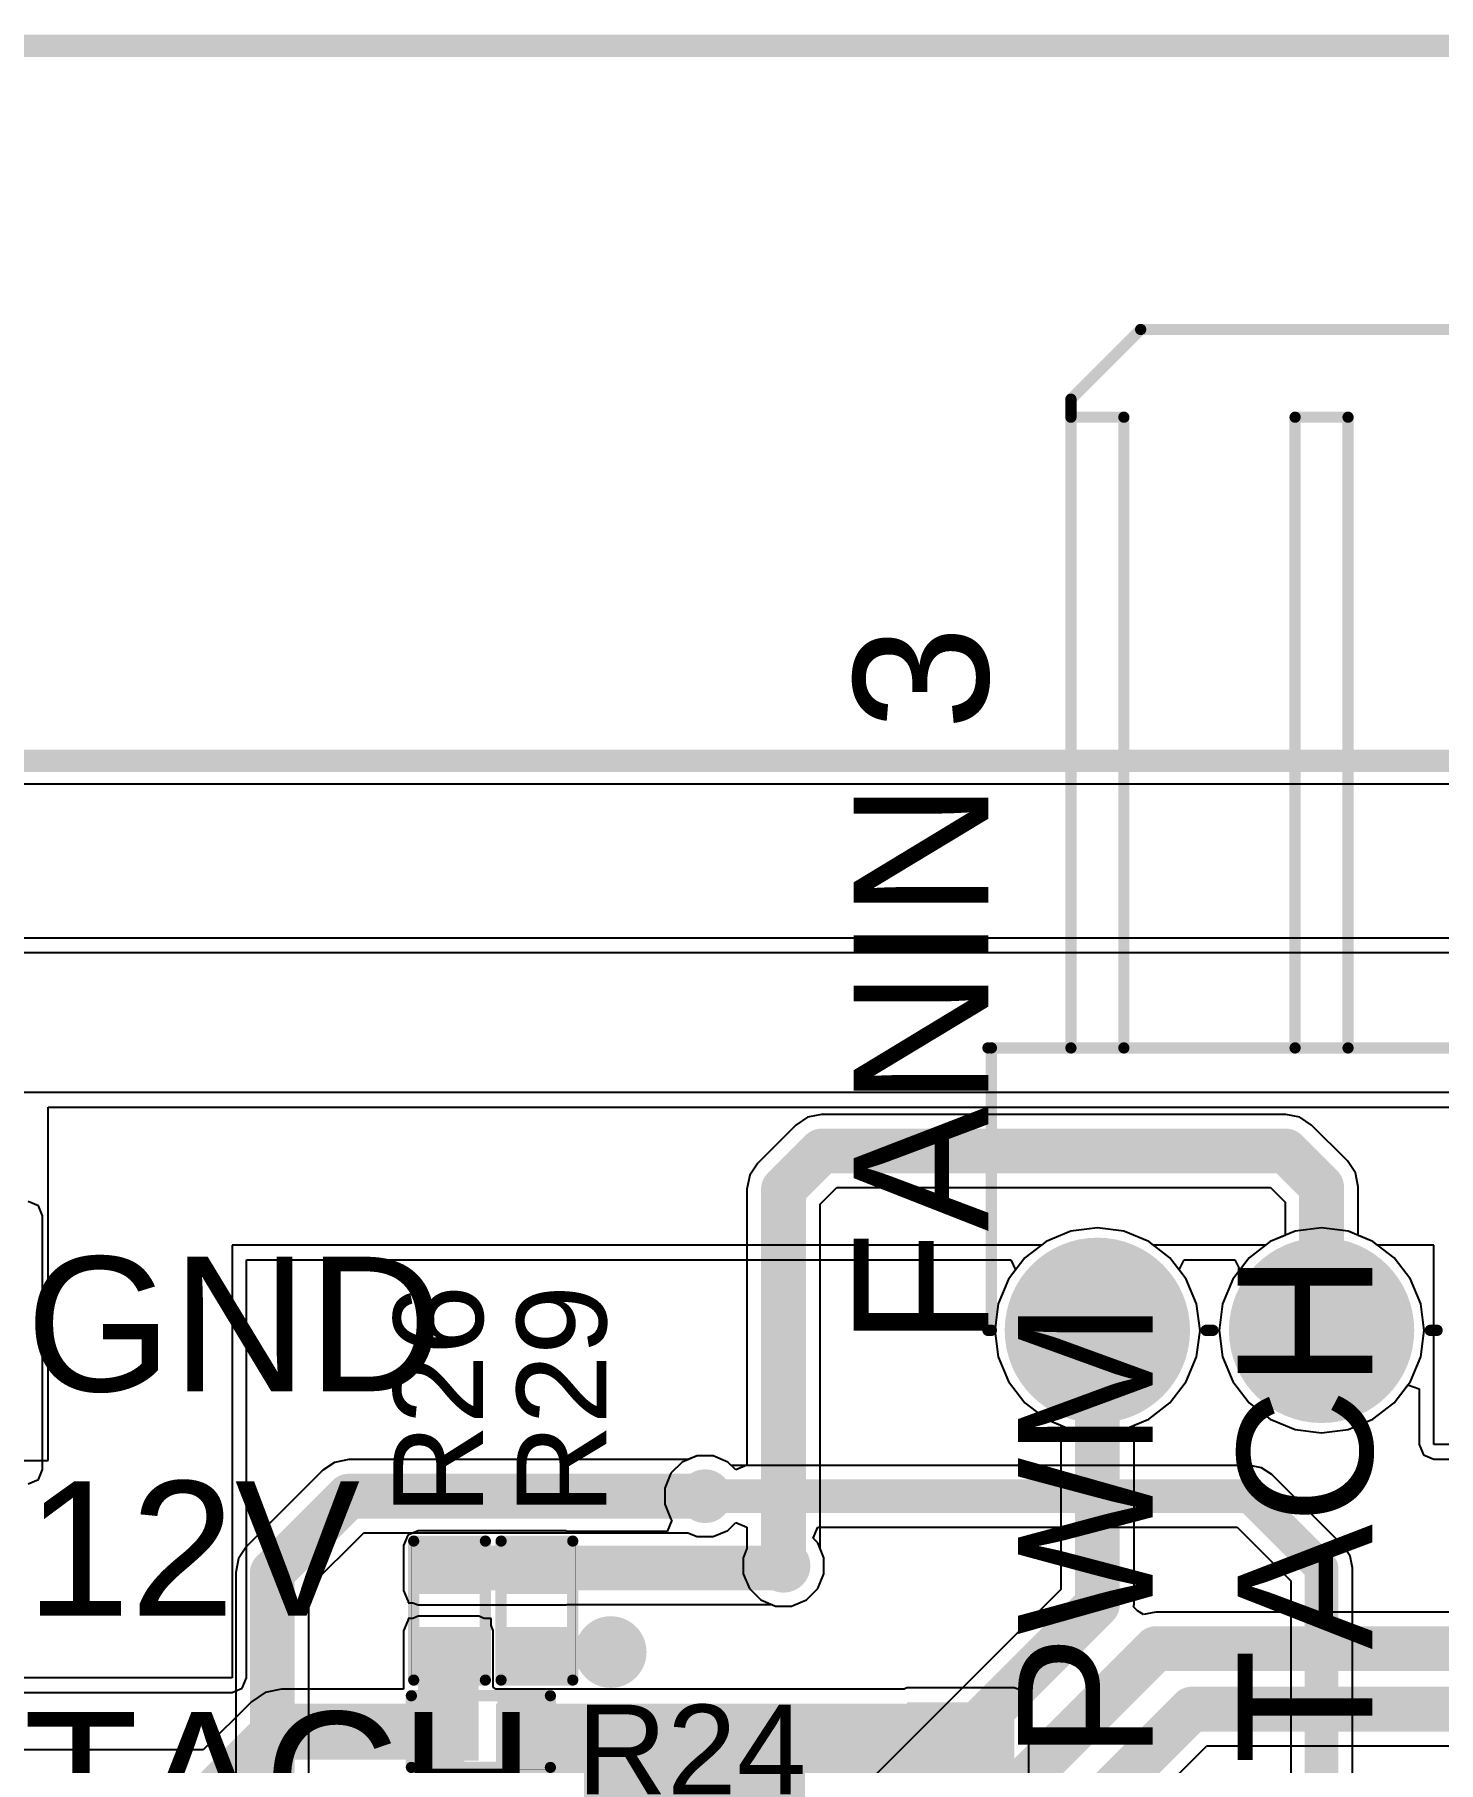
# Model space of a CAD drawing. Header units: millimetres. Extents: x -6.2 to 75.6, y -2 to 69.2.
# Drawn here: x 11.02 to 26.93, y 49.03 to 68.61 of the extents above; entities that cross this region are included whole.
import ezdxf

# ---------------------------------------------------------------- set-up
doc = ezdxf.new("R2010")
doc.units = ezdxf.units.MM
for name, color, linetype in [('BottomLayer', 5, 'Continuous'), ('BottomSolder', 6, 'Continuous'), ('Mechanical1', 6, 'Continuous'), ('Mechanical2', 216, 'Continuous'), ('MultiLayer', 9, 'Continuous'), ('PadHoleLayer', 156, 'Continuous'), ('TopLayer', 1, 'Continuous'), ('TopOverlay', 2, 'Continuous'), ('TopPaste', 8, 'Continuous'), ('TopSolder', 216, 'Continuous'), ('ViaHoleLayer', 16, 'Continuous')]:
    doc.layers.add(name, color=color, linetype=linetype)
doc.styles.add('Arial', font='', dxfattribs={"height": 0.2})
doc.styles.get('Arial').set_extended_font_data('Arial')

# ---------------------------------------------------------------- blocks, each defined once
blk = doc.blocks.new('R___0402_8')
at = {"layer": 'TopLayer'}
for points in [[(-0.699, -0.318), (-0.699, 0.318), (-0.241, 0.318), (-0.241, -0.318)], [(0.241, -0.318), (0.241, 0.318), (0.699, 0.318), (0.699, -0.318)]]:
    blk.add_hatch(color=1, dxfattribs=at).paths.add_polyline_path(points)
at = {"layer": 'TopPaste'}
for points in [[(-0.699, -0.318), (-0.699, 0.318), (-0.241, 0.318), (-0.241, -0.318)], [(0.241, -0.318), (0.241, 0.318), (0.699, 0.318), (0.699, -0.318)]]:
    blk.add_hatch(color=8, dxfattribs=at).paths.add_polyline_path(points)
at = {"layer": 'TopSolder'}
for points in [[(-0.754, -0.373), (-0.754, 0.373), (-0.186, 0.373), (-0.186, -0.373)], [(0.186, -0.373), (0.186, 0.373), (0.754, 0.373), (0.754, -0.373)]]:
    blk.add_hatch(color=216, dxfattribs=at).paths.add_polyline_path(points)
at = {"layer": 'TopOverlay'}
for points, const_width in [([(-0.787, 0.406), (0.787, 0.406)], 0.127), ([(-0.787, 0.406), (-0.787, -0.406)], 0.127), ([(0.787, 0.406), (0.787, -0.406)], 0.127), ([(-0.787, -0.406), (0.787, -0.406)], 0.127), ([(-0.813, -0.432), (0.813, -0.432)], 0.00323)]:
    blk.add_lwpolyline(points, dxfattribs=dict(at, const_width=const_width))
for points, const_width in [([(-0.819, 0.406, 1), (-0.756, 0.406, 1)], 0.0635), ([(-0.819, 0.406, 1), (-0.756, 0.406, 1)], 0.0635), ([(0.756, 0.406, 1), (0.819, 0.406, 1)], 0.0635), ([(0.756, 0.406, 1), (0.819, 0.406, 1)], 0.0635), ([(-0.819, -0.406, 1), (-0.756, -0.406, 1)], 0.0635), ([(-0.819, -0.406, 1), (-0.756, -0.406, 1)], 0.0635), ([(0.756, -0.406, 1), (0.819, -0.406, 1)], 0.0635), ([(0.756, -0.406, 1), (0.819, -0.406, 1)], 0.0635), ([(-0.814, -0.432, 1), (-0.812, -0.432, 1)], 0.00161), ([(0.812, -0.432, 1), (0.814, -0.432, 1)], 0.00161)]:
    blk.add_lwpolyline(points, format="xyb", close=True, dxfattribs=dict(at, const_width=const_width))
blk = doc.blocks.new('R___0402_11')
at = {"layer": 'TopLayer'}
for points in [[(-0.699, -0.318), (-0.699, 0.317), (-0.241, 0.317), (-0.241, -0.318)], [(0.241, -0.318), (0.241, 0.317), (0.699, 0.317), (0.699, -0.318)]]:
    blk.add_hatch(color=1, dxfattribs=at).paths.add_polyline_path(points)
at = {"layer": 'TopPaste'}
for points in [[(-0.699, -0.318), (-0.699, 0.317), (-0.241, 0.317), (-0.241, -0.318)], [(0.241, -0.318), (0.241, 0.317), (0.699, 0.317), (0.699, -0.318)]]:
    blk.add_hatch(color=8, dxfattribs=at).paths.add_polyline_path(points)
at = {"layer": 'TopSolder'}
for points in [[(-0.754, -0.373), (-0.754, 0.373), (-0.186, 0.373), (-0.186, -0.373)], [(0.186, -0.373), (0.186, 0.373), (0.754, 0.373), (0.754, -0.373)]]:
    blk.add_hatch(color=216, dxfattribs=at).paths.add_polyline_path(points)
at = {"layer": 'TopOverlay'}
for points, const_width in [([(0.787, 0.406), (-0.787, 0.406)], 0.127), ([(-0.787, -0.406), (-0.787, 0.406)], 0.127), ([(0.787, -0.406), (0.787, 0.406)], 0.127), ([(0.787, -0.406), (-0.787, -0.406)], 0.127), ([(0.813, -0.432), (-0.813, -0.432)], 0.00323)]:
    blk.add_lwpolyline(points, dxfattribs=dict(at, const_width=const_width))
for points, const_width in [([(-0.819, 0.406, 1), (-0.756, 0.406, 1)], 0.0635), ([(-0.819, 0.406, 1), (-0.756, 0.406, 1)], 0.0635), ([(0.756, 0.406, 1), (0.819, 0.406, 1)], 0.0635), ([(0.756, 0.406, 1), (0.819, 0.406, 1)], 0.0635), ([(-0.819, -0.406, 1), (-0.756, -0.406, 1)], 0.0635), ([(-0.819, -0.406, 1), (-0.756, -0.406, 1)], 0.0635), ([(0.756, -0.406, 1), (0.819, -0.406, 1)], 0.0635), ([(0.756, -0.406, 1), (0.819, -0.406, 1)], 0.0635), ([(-0.814, -0.432, 1), (-0.812, -0.432, 1)], 0.00161), ([(0.812, -0.432, 1), (0.814, -0.432, 1)], 0.00161)]:
    blk.add_lwpolyline(points, format="xyb", close=True, dxfattribs=dict(at, const_width=const_width))
blk = doc.blocks.new('R___0402_13')
at = {"layer": 'TopLayer'}
for points in [[(-0.699, -0.318), (-0.699, 0.318), (-0.241, 0.318), (-0.241, -0.318)], [(0.241, -0.318), (0.241, 0.318), (0.699, 0.318), (0.699, -0.318)]]:
    blk.add_hatch(color=1, dxfattribs=at).paths.add_polyline_path(points)
at = {"layer": 'TopPaste'}
for points in [[(-0.699, -0.318), (-0.699, 0.318), (-0.241, 0.318), (-0.241, -0.318)], [(0.241, -0.318), (0.241, 0.318), (0.699, 0.318), (0.699, -0.318)]]:
    blk.add_hatch(color=8, dxfattribs=at).paths.add_polyline_path(points)
at = {"layer": 'TopSolder'}
for points in [[(-0.754, -0.373), (-0.754, 0.373), (-0.186, 0.373), (-0.186, -0.373)], [(0.186, -0.373), (0.186, 0.373), (0.754, 0.373), (0.754, -0.373)]]:
    blk.add_hatch(color=216, dxfattribs=at).paths.add_polyline_path(points)
at = {"layer": 'TopOverlay'}
for points, const_width in [([(-0.787, 0.406), (0.787, 0.406)], 0.127), ([(-0.787, -0.406), (-0.787, 0.406)], 0.127), ([(0.787, -0.406), (0.787, 0.406)], 0.127), ([(-0.787, -0.406), (0.787, -0.406)], 0.127), ([(-0.813, -0.432), (0.813, -0.432)], 0.00323)]:
    blk.add_lwpolyline(points, dxfattribs=dict(at, const_width=const_width))
for points, const_width in [([(-0.819, 0.406, 1), (-0.756, 0.406, 1)], 0.0635), ([(-0.819, 0.406, 1), (-0.756, 0.406, 1)], 0.0635), ([(0.756, 0.406, 1), (0.819, 0.406, 1)], 0.0635), ([(0.756, 0.406, 1), (0.819, 0.406, 1)], 0.0635), ([(-0.819, -0.406, 1), (-0.756, -0.406, 1)], 0.0635), ([(-0.819, -0.406, 1), (-0.756, -0.406, 1)], 0.0635), ([(0.756, -0.406, 1), (0.819, -0.406, 1)], 0.0635), ([(0.756, -0.406, 1), (0.819, -0.406, 1)], 0.0635), ([(-0.814, -0.432, 1), (-0.812, -0.432, 1)], 0.00161), ([(0.812, -0.432, 1), (0.814, -0.432, 1)], 0.00161)]:
    blk.add_lwpolyline(points, format="xyb", close=True, dxfattribs=dict(at, const_width=const_width))
blk = doc.blocks.new('HC_2510_4AW_61')
at = {"layer": 'BottomLayer'}
h = blk.add_hatch(color=5, dxfattribs=at)
edge = h.paths.add_edge_path()
edge.add_arc((-3.81, 0), 1, 90, 270)
edge.add_line((-3.81, -1), (-3.81, -1))
edge.add_arc((-3.81, 0), 1, 270, 450)
edge.add_line((-3.81, 1), (-3.81, 1))
h = blk.add_hatch(color=5, dxfattribs=at)
edge = h.paths.add_edge_path()
edge.add_arc((-1.27, 0), 1, 90, 270)
edge.add_line((-1.27, -1), (-1.27, -1))
edge.add_arc((-1.27, 0), 1, 270, 450)
edge.add_line((-1.27, 1), (-1.27, 1))
h = blk.add_hatch(color=5, dxfattribs=at)
edge = h.paths.add_edge_path()
edge.add_arc((1.27, 0), 1, 90, 270)
edge.add_line((1.27, -1), (1.27, -1))
edge.add_arc((1.27, 0), 1, 270, 450)
edge.add_line((1.27, 1), (1.27, 1))
h = blk.add_hatch(color=5, dxfattribs=at)
edge = h.paths.add_edge_path()
edge.add_arc((3.81, 0), 1, 90, 270)
edge.add_line((3.81, -1), (3.81, -1))
edge.add_arc((3.81, 0), 1, 270, 450)
edge.add_line((3.81, 1), (3.81, 1))
at = {"layer": 'BottomSolder'}
h = blk.add_hatch(color=6, dxfattribs=at)
edge = h.paths.add_edge_path()
edge.add_arc((-3.81, 0), 1.05, 90, 270)
edge.add_line((-3.81, -1.05), (-3.81, -1.05))
edge.add_arc((-3.81, 0), 1.05, 270, 450)
edge.add_line((-3.81, 1.05), (-3.81, 1.05))
h = blk.add_hatch(color=6, dxfattribs=at)
edge = h.paths.add_edge_path()
edge.add_arc((-1.27, 0), 1.05, 90, 270)
edge.add_line((-1.27, -1.05), (-1.27, -1.05))
edge.add_arc((-1.27, 0), 1.05, 270, 450)
edge.add_line((-1.27, 1.05), (-1.27, 1.05))
h = blk.add_hatch(color=6, dxfattribs=at)
edge = h.paths.add_edge_path()
edge.add_arc((1.27, 0), 1.05, 90, 270)
edge.add_line((1.27, -1.05), (1.27, -1.05))
edge.add_arc((1.27, 0), 1.05, 270, 450)
edge.add_line((1.27, 1.05), (1.27, 1.05))
h = blk.add_hatch(color=6, dxfattribs=at)
edge = h.paths.add_edge_path()
edge.add_arc((3.81, 0), 1.05, 90, 270)
edge.add_line((3.81, -1.05), (3.81, -1.05))
edge.add_arc((3.81, 0), 1.05, 270, 450)
edge.add_line((3.81, 1.05), (3.81, 1.05))
at = {"layer": 'MultiLayer'}
h = blk.add_hatch(color=9, dxfattribs=at)
edge = h.paths.add_edge_path()
edge.add_arc((-3.81, 0), 1, 90, 270)
edge.add_line((-3.81, -1), (-3.81, -1))
edge.add_arc((-3.81, 0), 1, 270, 450)
edge.add_line((-3.81, 1), (-3.81, 1))
h = blk.add_hatch(color=9, dxfattribs=at)
edge = h.paths.add_edge_path()
edge.add_arc((-1.27, 0), 1, 90, 270)
edge.add_line((-1.27, -1), (-1.27, -1))
edge.add_arc((-1.27, 0), 1, 270, 450)
edge.add_line((-1.27, 1), (-1.27, 1))
h = blk.add_hatch(color=9, dxfattribs=at)
edge = h.paths.add_edge_path()
edge.add_arc((1.27, 0), 1, 90, 270)
edge.add_line((1.27, -1), (1.27, -1))
edge.add_arc((1.27, 0), 1, 270, 450)
edge.add_line((1.27, 1), (1.27, 1))
h = blk.add_hatch(color=9, dxfattribs=at)
edge = h.paths.add_edge_path()
edge.add_arc((3.81, 0), 1, 90, 270)
edge.add_line((3.81, -1), (3.81, -1))
edge.add_arc((3.81, 0), 1, 270, 450)
edge.add_line((3.81, 1), (3.81, 1))
at = {"layer": 'PadHoleLayer'}
h = blk.add_hatch(color=156, dxfattribs=at)
edge = h.paths.add_edge_path()
edge.add_arc((-3.81, 0), 0.6, 0, 360)
h = blk.add_hatch(color=156, dxfattribs=at)
edge = h.paths.add_edge_path()
edge.add_arc((-1.27, 0), 0.6, 0, 360)
h = blk.add_hatch(color=156, dxfattribs=at)
edge = h.paths.add_edge_path()
edge.add_arc((1.27, 0), 0.6, 0, 360)
h = blk.add_hatch(color=156, dxfattribs=at)
edge = h.paths.add_edge_path()
edge.add_arc((3.81, 0), 0.6, 0, 360)
at = {"layer": 'TopLayer'}
h = blk.add_hatch(color=1, dxfattribs=at)
edge = h.paths.add_edge_path()
edge.add_arc((-3.81, 0), 1, 90, 270)
edge.add_line((-3.81, -1), (-3.81, -1))
edge.add_arc((-3.81, 0), 1, 270, 450)
edge.add_line((-3.81, 1), (-3.81, 1))
h = blk.add_hatch(color=1, dxfattribs=at)
edge = h.paths.add_edge_path()
edge.add_arc((-1.27, 0), 1, 90, 270)
edge.add_line((-1.27, -1), (-1.27, -1))
edge.add_arc((-1.27, 0), 1, 270, 450)
edge.add_line((-1.27, 1), (-1.27, 1))
h = blk.add_hatch(color=1, dxfattribs=at)
edge = h.paths.add_edge_path()
edge.add_arc((1.27, 0), 1, 90, 270)
edge.add_line((1.27, -1), (1.27, -1))
edge.add_arc((1.27, 0), 1, 270, 450)
edge.add_line((1.27, 1), (1.27, 1))
h = blk.add_hatch(color=1, dxfattribs=at)
edge = h.paths.add_edge_path()
edge.add_arc((3.81, 0), 1, 90, 270)
edge.add_line((3.81, -1), (3.81, -1))
edge.add_arc((3.81, 0), 1, 270, 450)
edge.add_line((3.81, 1), (3.81, 1))
at = {"layer": 'TopSolder'}
h = blk.add_hatch(color=216, dxfattribs=at)
edge = h.paths.add_edge_path()
edge.add_arc((-3.81, 0), 1.05, 90, 270)
edge.add_line((-3.81, -1.05), (-3.81, -1.05))
edge.add_arc((-3.81, 0), 1.05, 270, 450)
edge.add_line((-3.81, 1.05), (-3.81, 1.05))
h = blk.add_hatch(color=216, dxfattribs=at)
edge = h.paths.add_edge_path()
edge.add_arc((-1.27, 0), 1.05, 90, 270)
edge.add_line((-1.27, -1.05), (-1.27, -1.05))
edge.add_arc((-1.27, 0), 1.05, 270, 450)
edge.add_line((-1.27, 1.05), (-1.27, 1.05))
h = blk.add_hatch(color=216, dxfattribs=at)
edge = h.paths.add_edge_path()
edge.add_arc((1.27, 0), 1.05, 90, 270)
edge.add_line((1.27, -1.05), (1.27, -1.05))
edge.add_arc((1.27, 0), 1.05, 270, 450)
edge.add_line((1.27, 1.05), (1.27, 1.05))
h = blk.add_hatch(color=216, dxfattribs=at)
edge = h.paths.add_edge_path()
edge.add_arc((3.81, 0), 1.05, 90, 270)
edge.add_line((3.81, -1.05), (3.81, -1.05))
edge.add_arc((3.81, 0), 1.05, 270, 450)
edge.add_line((3.81, 1.05), (3.81, 1.05))
at = {"layer": 'TopOverlay', "const_width": 0.127}
for points in [[(-5.08, 0), (-5.11, -3.2)], [(-5.041, 0), (-5.08, 0)], [(-2.501, 0), (-2.579, 0)], [(0.039, 0), (-0.039, 0)], [(2.579, 0), (2.501, 0)], [(5.05, 0), (5.011, 0)], [(5.011, 0), (5.011, -3.2)], [(5.05, -3.2), (-5.11, -3.2)], [(-4.11, -3.2), (-4.11, -10.346)], [(-3.51, -3.2), (-3.51, -10.346)], [(-1.57, -3.2), (-1.57, -10.346)], [(-0.97, -3.2), (-0.97, -10.346)], [(0.97, -3.2), (0.97, -10.346)], [(1.57, -3.2), (1.57, -10.346)], [(3.51, -3.2), (3.51, -10.346)], [(4.11, -3.2), (4.11, -10.346)], [(-3.51, -10.346), (-4.11, -10.346)], [(-3.35, -11.34), (-4.11, -10.346)], [(-0.97, -10.346), (-1.57, -10.346)], [(1.57, -10.346), (0.97, -10.346)], [(4.11, -10.346), (3.51, -10.346)], [(4.11, -10.346), (4.11, -10.55)], [(4.11, -10.55), (3.32, -11.34)], [(-3.28, -11.34), (-3.35, -11.34)], [(3.32, -11.34), (-3.28, -11.34)]]:
    blk.add_lwpolyline(points, dxfattribs=at)
at = {"layer": 'TopOverlay', "const_width": 0.0635}
for points in [[(-5.112, 0, 1), (-5.048, 0, 1)], [(-5.112, 0, 1), (-5.048, 0, 1)], [(-5.073, 0, 1), (-5.009, 0, 1)], [(-2.611, 0, 1), (-2.547, 0, 1)], [(-2.533, 0, 1), (-2.469, 0, 1)], [(-0.071, 0, 1), (-0.007, 0, 1)], [(0.007, 0, 1), (0.071, 0, 1)], [(2.469, 0, 1), (2.533, 0, 1)], [(2.547, 0, 1), (2.611, 0, 1)], [(4.979, 0, 1), (5.043, 0, 1)], [(4.979, 0, 1), (5.043, 0, 1)], [(5.018, 0, 1), (5.082, 0, 1)], [(-5.142, -3.2, 1), (-5.078, -3.2, 1)], [(-5.142, -3.2, 1), (-5.078, -3.2, 1)], [(-4.142, -3.2, 1), (-4.078, -3.2, 1)], [(-3.542, -3.2, 1), (-3.478, -3.2, 1)], [(-1.602, -3.2, 1), (-1.538, -3.2, 1)], [(-1.002, -3.2, 1), (-0.938, -3.2, 1)], [(0.938, -3.2, 1), (1.002, -3.2, 1)], [(1.538, -3.2, 1), (1.602, -3.2, 1)], [(3.478, -3.2, 1), (3.542, -3.2, 1)], [(4.078, -3.2, 1), (4.142, -3.2, 1)], [(4.979, -3.2, 1), (5.043, -3.2, 1)], [(5.018, -3.2, 1), (5.082, -3.2, 1)], [(-4.142, -10.346, 1), (-4.078, -10.346, 1)], [(-4.142, -10.346, 1), (-4.078, -10.346, 1)], [(-4.142, -10.346, 1), (-4.078, -10.346, 1)], [(-3.542, -10.346, 1), (-3.478, -10.346, 1)], [(-3.542, -10.346, 1), (-3.478, -10.346, 1)], [(-1.602, -10.346, 1), (-1.538, -10.346, 1)], [(-1.602, -10.346, 1), (-1.538, -10.346, 1)], [(-1.002, -10.346, 1), (-0.938, -10.346, 1)], [(-1.002, -10.346, 1), (-0.938, -10.346, 1)], [(0.938, -10.346, 1), (1.002, -10.346, 1)], [(0.938, -10.346, 1), (1.002, -10.346, 1)], [(1.538, -10.346, 1), (1.602, -10.346, 1)], [(1.538, -10.346, 1), (1.602, -10.346, 1)], [(3.478, -10.346, 1), (3.542, -10.346, 1)], [(3.478, -10.346, 1), (3.542, -10.346, 1)], [(4.078, -10.346, 1), (4.142, -10.346, 1)], [(4.078, -10.346, 1), (4.142, -10.346, 1)], [(4.078, -10.346, 1), (4.142, -10.346, 1)], [(4.078, -10.55, 1), (4.142, -10.55, 1)], [(4.078, -10.55, 1), (4.142, -10.55, 1)], [(-3.382, -11.34, 1), (-3.318, -11.34, 1)], [(-3.382, -11.34, 1), (-3.318, -11.34, 1)], [(-3.312, -11.34, 1), (-3.248, -11.34, 1)], [(-3.312, -11.34, 1), (-3.248, -11.34, 1)], [(3.288, -11.34, 1), (3.352, -11.34, 1)], [(3.288, -11.34, 1), (3.352, -11.34, 1)]]:
    blk.add_lwpolyline(points, format="xyb", close=True, dxfattribs=at)

msp = doc.modelspace()

# ---------------------------------------------------------------- hatches: boundary and pattern name
at = {"layer": 'BottomLayer'}
h = msp.add_hatch(color=5, dxfattribs=at)
edge = h.paths.add_edge_path()
edge.add_arc((18.618, 52.045), 0.305, 0, 360)
h = msp.add_hatch(color=5, dxfattribs=at)
edge = h.paths.add_edge_path()
edge.add_arc((19.507, 51.257), 0.305, 0, 360)
h = msp.add_hatch(color=5, dxfattribs=at)
edge = h.paths.add_edge_path()
edge.add_arc((17.549, 50.279), 0.305, 0, 360)
at = {"layer": 'BottomSolder'}
h = msp.add_hatch(color=6, dxfattribs=at)
edge = h.paths.add_edge_path()
edge.add_arc((17.549, 50.279), 0.406, 0, 360)
at = {"layer": 'TopLayer'}
h = msp.add_hatch(color=1, dxfattribs=at)
edge = h.paths.add_edge_path()
edge.add_arc((18.618, 52.045), 0.305, 0, 360)
h = msp.add_hatch(color=1, dxfattribs=at)
edge = h.paths.add_edge_path()
edge.add_arc((19.507, 51.257), 0.305, 0, 360)
for points in [[(15.367, 50.978), (17.043, 50.978), (17.043, 51.486), (15.367, 51.486)], [(15.367, 49.047), (16.053, 49.047), (16.053, 50.521), (15.367, 50.521)], [(16.248, 47.93), (21.938, 47.93), (21.938, 49.695), (16.248, 49.695)], [(20.904, 27.407), (22.123, 27.407), (22.123, 49.708), (20.904, 49.708)]]:
    msp.add_hatch(color=1, dxfattribs=at).paths.add_polyline_path(points)
h = msp.add_hatch(color=1, dxfattribs=at)
edge = h.paths.add_edge_path()
edge.add_arc((17.549, 50.279), 0.305, 0, 360)
at = {"layer": 'TopSolder'}
h = msp.add_hatch(color=216, dxfattribs=at)
edge = h.paths.add_edge_path()
edge.add_arc((17.549, 50.279), 0.406, 0, 360)
at = {"layer": 'ViaHoleLayer'}
h = msp.add_hatch(color=16, dxfattribs=at)
edge = h.paths.add_edge_path()
edge.add_arc((18.618, 52.045), 0.152, 0, 360)
h = msp.add_hatch(color=16, dxfattribs=at)
edge = h.paths.add_edge_path()
edge.add_arc((19.507, 51.257), 0.152, 0, 360)
h = msp.add_hatch(color=16, dxfattribs=at)
edge = h.paths.add_edge_path()
edge.add_arc((17.549, 50.279), 0.152, 0, 360)

# ---------------------------------------------------------------- linework, layer by layer
at = {"layer": 'BottomLayer'}
for p, q in [((0.995, 60.117), (72.639, 60.117)), ((19.646, 56.249), (19.214, 55.817)), ((19.78, 56.339), (19.646, 56.249)), ((19.939, 56.371), (19.78, 56.339)), ((25.197, 56.371), (19.939, 56.371)), ((25.355, 56.339), (25.197, 56.371)), ((25.49, 56.249), (25.355, 56.339)), ((25.896, 55.843), (25.49, 56.249)), ((19.214, 55.817), (19.124, 55.683)), ((25.986, 55.708), (25.896, 55.843)), ((19.124, 55.683), (19.093, 55.524)), ((26.018, 55.55), (25.986, 55.708)), ((19.093, 55.524), (19.093, 52.396)), ((19.922, 55.353), (20.111, 55.542)), ((20.111, 55.542), (25.025, 55.542)), ((25.025, 55.542), (25.189, 55.378)), ((26.018, 55), (26.018, 55.55)), ((11.064, 55.336), (10.947, 55.385)), ((11.112, 55.22), (11.064, 55.336)), ((11.112, 52.349), (11.112, 55.22)), ((19.922, 51.452), (19.922, 55.353)), ((25.189, 55.378), (25.189, 55)), ((22.762, 55.047), (22.482, 54.931)), ((23.063, 55.087), (22.762, 55.047)), ((23.364, 55.047), (23.063, 55.087)), ((23.644, 54.931), (23.364, 55.047)), ((22.482, 54.931), (22.241, 54.746)), ((23.885, 54.746), (23.644, 54.931)), ((25.022, 54.931), (24.781, 54.746)), ((25.189, 55), (25.022, 54.931)), ((26.184, 54.931), (26.018, 55)), ((26.425, 54.746), (26.184, 54.931)), ((22.241, 54.746), (22.057, 54.505)), ((24.07, 54.505), (23.885, 54.746)), ((24.781, 54.746), (24.597, 54.505)), ((26.61, 54.505), (26.425, 54.746)), ((22.057, 54.505), (21.94, 54.225)), ((24.186, 54.225), (24.07, 54.505)), ((24.597, 54.505), (24.48, 54.225)), ((26.726, 54.225), (26.61, 54.505)), ((21.94, 54.225), (21.901, 53.924)), ((24.226, 53.924), (24.186, 54.225)), ((24.48, 54.225), (24.441, 53.924)), ((26.766, 53.924), (26.726, 54.225)), ((21.901, 53.924), (21.94, 53.623)), ((24.186, 53.623), (24.226, 53.924)), ((24.441, 53.924), (24.48, 53.623)), ((26.726, 53.623), (26.766, 53.924)), ((21.94, 53.623), (22.057, 53.343)), ((24.07, 53.343), (24.186, 53.623)), ((24.48, 53.623), (24.597, 53.343)), ((26.61, 53.343), (26.726, 53.623)), ((22.057, 53.343), (22.241, 53.102)), ((23.885, 53.102), (24.07, 53.343)), ((24.597, 53.343), (24.781, 53.102)), ((26.425, 53.102), (26.61, 53.343)), ((22.241, 53.102), (22.482, 52.918)), ((23.644, 52.918), (23.885, 53.102)), ((24.781, 53.102), (25.022, 52.918)), ((26.184, 52.918), (26.425, 53.102)), ((22.482, 52.918), (22.649, 52.848)), ((23.478, 52.848), (23.644, 52.918)), ((25.022, 52.918), (25.302, 52.801)), ((25.904, 52.801), (26.184, 52.918)), ((22.649, 52.848), (22.649, 50.989)), ((23.478, 50.817), (23.478, 52.848)), ((25.302, 52.801), (25.603, 52.762)), ((25.603, 52.762), (25.904, 52.801)), ((18.527, 52.502), (18.424, 52.459)), ((18.709, 52.502), (18.527, 52.502)), ((18.877, 52.432), (18.709, 52.502)), ((11.064, 52.233), (11.112, 52.349)), ((14.287, 52.338), (13.423, 51.474)), ((14.421, 52.427), (14.287, 52.338)), ((14.58, 52.459), (14.421, 52.427)), ((18.424, 52.459), (14.58, 52.459)), ((18.966, 52.344), (18.877, 52.432)), ((19.093, 52.396), (18.966, 52.344)), ((10.947, 52.184), (11.064, 52.233)), ((18.877, 51.657), (18.966, 51.746)), ((18.966, 51.746), (19.093, 51.693)), ((19.093, 51.693), (19.093, 51.452)), ((14.13, 51.009), (14.751, 51.63)), ((14.751, 51.63), (18.424, 51.63)), ((18.424, 51.63), (18.527, 51.587)), ((18.527, 51.587), (18.709, 51.587)), ((18.709, 51.587), (18.877, 51.657)), ((13.333, 51.34), (13.302, 51.181)), ((13.423, 51.474), (13.333, 51.34)), ((19.093, 51.452), (19.05, 51.348)), ((19.05, 51.348), (19.05, 51.166)), ((19.964, 51.348), (19.922, 51.452)), ((19.964, 51.166), (19.964, 51.348)), ((13.302, 51.181), (13.302, 47.663)), ((19.05, 51.166), (19.12, 50.998)), ((19.895, 50.998), (19.964, 51.166)), ((14.13, 44.878), (14.13, 51.009)), ((22.649, 50.989), (18.564, 46.904)), ((19.12, 50.998), (19.248, 50.87)), ((19.766, 50.87), (19.895, 50.998)), ((19.248, 50.87), (19.416, 50.8)), ((19.416, 50.8), (19.598, 50.8)), ((19.598, 50.8), (19.766, 50.87)), ((23.472, 50.791), (23.478, 50.817)), ((23.517, 50.747), (23.472, 50.791)), ((23.585, 50.704), (23.517, 50.747)), ((23.724, 50.732), (23.585, 50.704)), ((33.61, 50.732), (23.724, 50.732)), ((20.201, 45.116), (24.302, 49.217)), ((24.302, 49.217), (36.17, 49.217))]:
    msp.add_line(p, q, dxfattribs=at)
at = {"layer": 'BottomLayer', "const_width": 0.508}
for points in [[(19.507, 55.524), (19.939, 55.956)], [(19.939, 55.956), (25.197, 55.956)], [(25.197, 55.956), (25.603, 55.55)], [(25.603, 53.924), (25.603, 55.55)], [(19.507, 51.257), (19.507, 55.524)], [(23.063, 50.817), (23.063, 53.848)], [(13.716, 51.181), (14.58, 52.045)], [(14.58, 52.045), (18.618, 52.045)], [(13.716, 33.846), (13.716, 51.181)], [(18.72, 46.474), (23.063, 50.817)], [(18.739, 45.333), (23.724, 50.317)], [(23.724, 50.317), (33.782, 50.317)], [(19.558, 45.06), (24.13, 49.632)], [(24.13, 49.632), (36.17, 49.632)]]:
    msp.add_lwpolyline(points, dxfattribs=at)
at = {"layer": 'BottomLayer', "const_width": 0.254}
for points in [[(19.812, 55.956, 1), (20.066, 55.956, 1)], [(19.812, 55.956, 1), (20.066, 55.956, 1)], [(25.07, 55.956, 1), (25.324, 55.956, 1)], [(25.07, 55.956, 1), (25.324, 55.956, 1)], [(25.476, 55.55, 1), (25.73, 55.55, 1)], [(25.476, 55.55, 1), (25.73, 55.55, 1)], [(19.38, 55.524, 1), (19.634, 55.524, 1)], [(19.38, 55.524, 1), (19.634, 55.524, 1)], [(22.936, 53.848, 1), (23.19, 53.848, 1)], [(25.476, 53.924, 1), (25.73, 53.924, 1)], [(14.453, 52.045, 1), (14.707, 52.045, 1)], [(14.453, 52.045, 1), (14.707, 52.045, 1)], [(18.491, 52.045, 1), (18.745, 52.045, 1)], [(19.38, 51.257, 1), (19.634, 51.257, 1)], [(13.589, 51.181, 1), (13.843, 51.181, 1)], [(13.589, 51.181, 1), (13.843, 51.181, 1)], [(22.936, 50.817, 1), (23.19, 50.817, 1)], [(22.936, 50.817, 1), (23.19, 50.817, 1)], [(23.597, 50.317, 1), (23.851, 50.317, 1)], [(23.597, 50.317, 1), (23.851, 50.317, 1)], [(24.003, 49.632, 1), (24.257, 49.632, 1)], [(24.003, 49.632, 1), (24.257, 49.632, 1)]]:
    msp.add_lwpolyline(points, format="xyb", close=True, dxfattribs=at)
at = {"layer": 'Mechanical1', "const_width": 0.254}
msp.add_lwpolyline([(-1.854, 68.478), (29.149, 68.478)], dxfattribs=at)
at = {"layer": 'Mechanical2', "const_width": 0.254}
msp.add_lwpolyline([(-1.854, 60.376), (75.489, 60.376)], dxfattribs=at)
at = {"layer": 'TopLayer'}
for p, q in [((3.353, 60.117), (53.035, 60.117)), ((50.419, 58.369), (7.112, 58.369)), ((7.328, 58.204), (41.326, 58.204)), ((38.684, 56.617), (9.474, 56.617)), ((11.176, 52.451), (11.176, 56.452)), ((11.176, 56.452), (29.439, 56.452)), ((22.762, 55.047), (22.482, 54.931)), ((23.063, 55.087), (22.762, 55.047)), ((23.364, 55.047), (23.063, 55.087)), ((23.063, 55.087), (23.063, 55.087)), ((23.644, 54.931), (23.364, 55.047)), ((25.302, 55.047), (25.022, 54.931)), ((25.603, 55.087), (25.302, 55.047)), ((25.904, 55.047), (25.603, 55.087)), ((25.603, 55.087), (25.603, 55.087)), ((26.184, 54.931), (25.904, 55.047)), ((22.428, 54.889), (13.259, 54.889)), ((13.259, 54.889), (13.259, 49.987)), ((22.482, 54.931), (22.428, 54.889)), ((23.698, 54.889), (23.644, 54.931)), ((24.968, 54.889), (23.698, 54.889)), ((25.022, 54.931), (24.968, 54.889)), ((26.238, 54.889), (26.184, 54.931)), ((26.873, 54.889), (26.238, 54.889)), ((26.873, 52.629), (26.873, 54.889)), ((13.424, 49.987), (13.424, 54.724)), ((13.424, 54.724), (22.081, 54.724)), ((22.081, 54.724), (22.137, 54.611)), ((23.989, 54.611), (24.045, 54.724)), ((24.045, 54.724), (24.621, 54.724)), ((24.621, 54.724), (24.677, 54.611)), ((22.057, 54.505), (21.94, 54.225)), ((22.137, 54.611), (22.057, 54.505)), ((24.07, 54.505), (23.989, 54.611)), ((24.186, 54.225), (24.07, 54.505)), ((24.597, 54.505), (24.48, 54.225)), ((24.677, 54.611), (24.597, 54.505)), ((21.94, 54.225), (21.901, 53.924)), ((24.226, 53.924), (24.186, 54.225)), ((24.48, 54.225), (24.441, 53.924)), ((21.901, 53.924), (21.94, 53.623)), ((24.186, 53.623), (24.226, 53.924)), ((24.441, 53.924), (24.48, 53.623)), ((21.94, 53.623), (22.057, 53.343)), ((24.07, 53.343), (24.186, 53.623)), ((24.48, 53.623), (24.597, 53.343)), ((22.057, 53.343), (22.241, 53.102)), ((23.885, 53.102), (24.07, 53.343)), ((24.597, 53.343), (24.781, 53.102)), ((26.425, 53.102), (26.581, 53.306)), ((26.581, 53.306), (26.708, 53.263)), ((26.708, 53.263), (26.708, 52.629)), ((22.241, 53.102), (22.482, 52.918)), ((23.644, 52.918), (23.885, 53.102)), ((24.781, 53.102), (25.022, 52.918)), ((26.184, 52.918), (26.425, 53.102)), ((22.482, 52.918), (22.762, 52.801)), ((23.364, 52.801), (23.644, 52.918)), ((25.022, 52.918), (25.302, 52.801)), ((25.904, 52.801), (26.184, 52.918)), ((22.762, 52.801), (23.063, 52.762)), ((23.063, 52.762), (23.364, 52.801)), ((25.302, 52.801), (25.603, 52.762)), ((25.603, 52.762), (25.904, 52.801)), ((18.527, 52.502), (18.359, 52.432)), ((18.709, 52.502), (18.527, 52.502)), ((18.877, 52.432), (18.709, 52.502)), ((26.708, 52.629), (26.757, 52.512)), ((26.757, 52.512), (26.873, 52.464)), ((29.439, 52.629), (26.873, 52.629)), ((8.661, 52.451), (11.176, 52.451)), ((18.231, 52.304), (18.161, 52.136)), ((18.359, 52.432), (18.231, 52.304)), ((18.915, 52.394), (18.877, 52.432)), ((24.79, 52.394), (18.915, 52.394)), ((24.924, 52.368), (24.79, 52.394)), ((25.038, 52.292), (24.924, 52.368)), ((25.85, 51.479), (25.038, 52.292)), ((26.873, 52.464), (29.439, 52.464)), ((18.161, 52.136), (18.161, 51.954)), ((18.161, 51.954), (18.231, 51.786)), ((18.243, 51.773), (18.19, 51.646)), ((18.231, 51.786), (18.243, 51.773)), ((19.843, 51.568), (19.896, 51.695)), ((19.896, 51.695), (24.646, 51.695)), ((24.646, 51.695), (25.254, 51.087)), ((15.25, 51.602), (15.202, 51.486)), ((15.367, 51.651), (15.25, 51.602)), ((17.043, 51.651), (15.367, 51.651)), ((17.055, 51.646), (17.043, 51.651)), ((18.19, 51.646), (17.055, 51.646)), ((19.895, 51.516), (19.843, 51.568)), ((19.964, 51.348), (19.895, 51.516)), ((15.202, 51.486), (15.202, 50.978)), ((19.964, 51.166), (19.964, 51.348)), ((25.926, 51.366), (25.85, 51.479)), ((25.85, 51.479), (25.85, 51.479)), ((25.953, 51.232), (25.926, 51.366)), ((19.895, 50.998), (19.964, 51.166)), ((25.953, 48.781), (25.953, 51.232)), ((15.202, 50.978), (15.25, 50.861)), ((19.766, 50.87), (19.895, 50.998)), ((25.254, 51.087), (25.254, 48.781)), ((15.25, 50.861), (15.253, 50.86)), ((15.253, 50.86), (15.253, 50.838)), ((15.253, 50.838), (15.306, 50.838)), ((15.306, 50.838), (15.367, 50.813)), ((15.367, 50.813), (17.043, 50.813)), ((17.043, 50.813), (17.055, 50.817)), ((17.055, 50.817), (19.374, 50.817)), ((19.374, 50.817), (19.416, 50.8)), ((19.416, 50.8), (19.598, 50.8)), ((19.598, 50.8), (19.766, 50.87)), ((15.25, 50.637), (15.202, 50.521)), ((15.202, 50.521), (15.202, 49.857)), ((15.253, 50.638), (15.25, 50.637)), ((15.306, 50.66), (15.253, 50.66)), ((15.253, 50.66), (15.253, 50.638)), ((15.367, 50.686), (15.306, 50.66)), ((16.053, 50.686), (15.367, 50.686)), ((16.114, 50.66), (16.053, 50.686)), ((16.193, 50.66), (16.114, 50.66)), ((16.193, 50.582), (16.193, 50.66)), ((16.218, 50.521), (16.193, 50.582)), ((16.218, 49.88), (16.218, 50.521)), ((13.259, 49.987), (8.661, 49.987)), ((13.375, 49.871), (13.424, 49.987)), ((10.342, 49.822), (13.259, 49.822)), ((13.259, 49.822), (13.375, 49.871)), ((13.634, 49.82), (13.479, 49.716)), ((13.818, 49.857), (13.634, 49.82)), ((15.202, 49.857), (13.818, 49.857)), ((16.248, 49.86), (16.218, 49.88)), ((20.874, 49.86), (16.248, 49.86)), ((20.904, 49.873), (20.874, 49.86)), ((22.123, 49.873), (20.904, 49.873)), ((22.24, 49.824), (22.123, 49.873)), ((22.288, 49.708), (22.24, 49.824)), ((13.479, 49.716), (12.933, 49.171)), ((22.288, 34.849), (22.288, 49.708)), ((12.933, 49.171), (10.777, 49.171))]:
    msp.add_line(p, q, dxfattribs=at)
for points, const_width in [([(18.618, 52.045), (24.79, 52.045)], 0.381), ([(24.79, 52.045), (25.603, 51.232)], 0.381), ([(16.713, 51.232), (19.507, 51.232)], 0.508), ([(25.603, 48.311), (25.603, 51.232)], 0.381), ([(16.713, 50.279), (17.549, 50.279)], 0.381), ([(13.132, 48.692), (13.818, 49.378)], 0.635), ([(13.818, 49.378), (15.608, 49.378)], 0.635), ([(15.608, 49.2), (15.875, 49.2)], 0.305)]:
    msp.add_lwpolyline(points, dxfattribs=dict(at, const_width=const_width))
for points, const_width in [([(18.523, 52.045, 1), (18.713, 52.045, 1)], 0.191), ([(24.695, 52.045, 1), (24.886, 52.045, 1)], 0.191), ([(24.695, 52.045, 1), (24.886, 52.045, 1)], 0.191), ([(16.586, 51.232, 1), (16.84, 51.232, 1)], 0.254), ([(19.38, 51.232, 1), (19.634, 51.232, 1)], 0.254), ([(25.508, 51.232, 1), (25.698, 51.232, 1)], 0.191), ([(25.508, 51.232, 1), (25.698, 51.232, 1)], 0.191), ([(16.618, 50.279, 1), (16.808, 50.279, 1)], 0.191), ([(17.454, 50.279, 1), (17.645, 50.279, 1)], 0.191), ([(13.659, 49.378, 1), (13.976, 49.378, 1)], 0.318), ([(13.659, 49.378, 1), (13.976, 49.378, 1)], 0.318), ([(15.45, 49.378, 1), (15.767, 49.378, 1)], 0.318), ([(15.532, 49.2, 1), (15.685, 49.2, 1)], 0.152), ([(15.799, 49.2, 1), (15.951, 49.2, 1)], 0.152)]:
    msp.add_lwpolyline(points, format="xyb", close=True, dxfattribs=dict(at, const_width=const_width))

# ---------------------------------------------------------------- block references
for name, p, rotation in [('HC_2510_4AW_61', (26.873, 53.924), 180), ('R___0402_11', (15.723, 50.749), 270), ('R___0402_8', (16.713, 50.749), 90)]:
    msp.add_blockref(name, p, dxfattribs=dict(rotation=rotation))
msp.add_blockref('R___0402_13', (16.078, 49.378))

# ---------------------------------------------------------------- texts
at = {"layer": 'TopOverlay', "style": 'Arial'}
for s, height, p in [('FANIN 3', 1.524, (21.826, 53.746)), ('TACH', 1.524, (26.177, 49.008)), ('R26', 1.016, (16.103, 51.833)), ('R29', 1.016, (17.5, 51.833)), ('PWM', 1.524, (23.688, 49.054))]:
    msp.add_text(s, height=height, rotation=90, dxfattribs=at).set_placement(p)
for s, height, p in [('GND', 1.524, (10.922, 53.234)), ('12V', 1.524, (10.922, 50.691)), ('TACH', 1.524, (10.897, 48.077)), ('R24', 1.016, (17.162, 48.667))]:
    msp.add_text(s, height=height, dxfattribs=at).set_placement(p)

doc.saveas('drawing.dxf')
